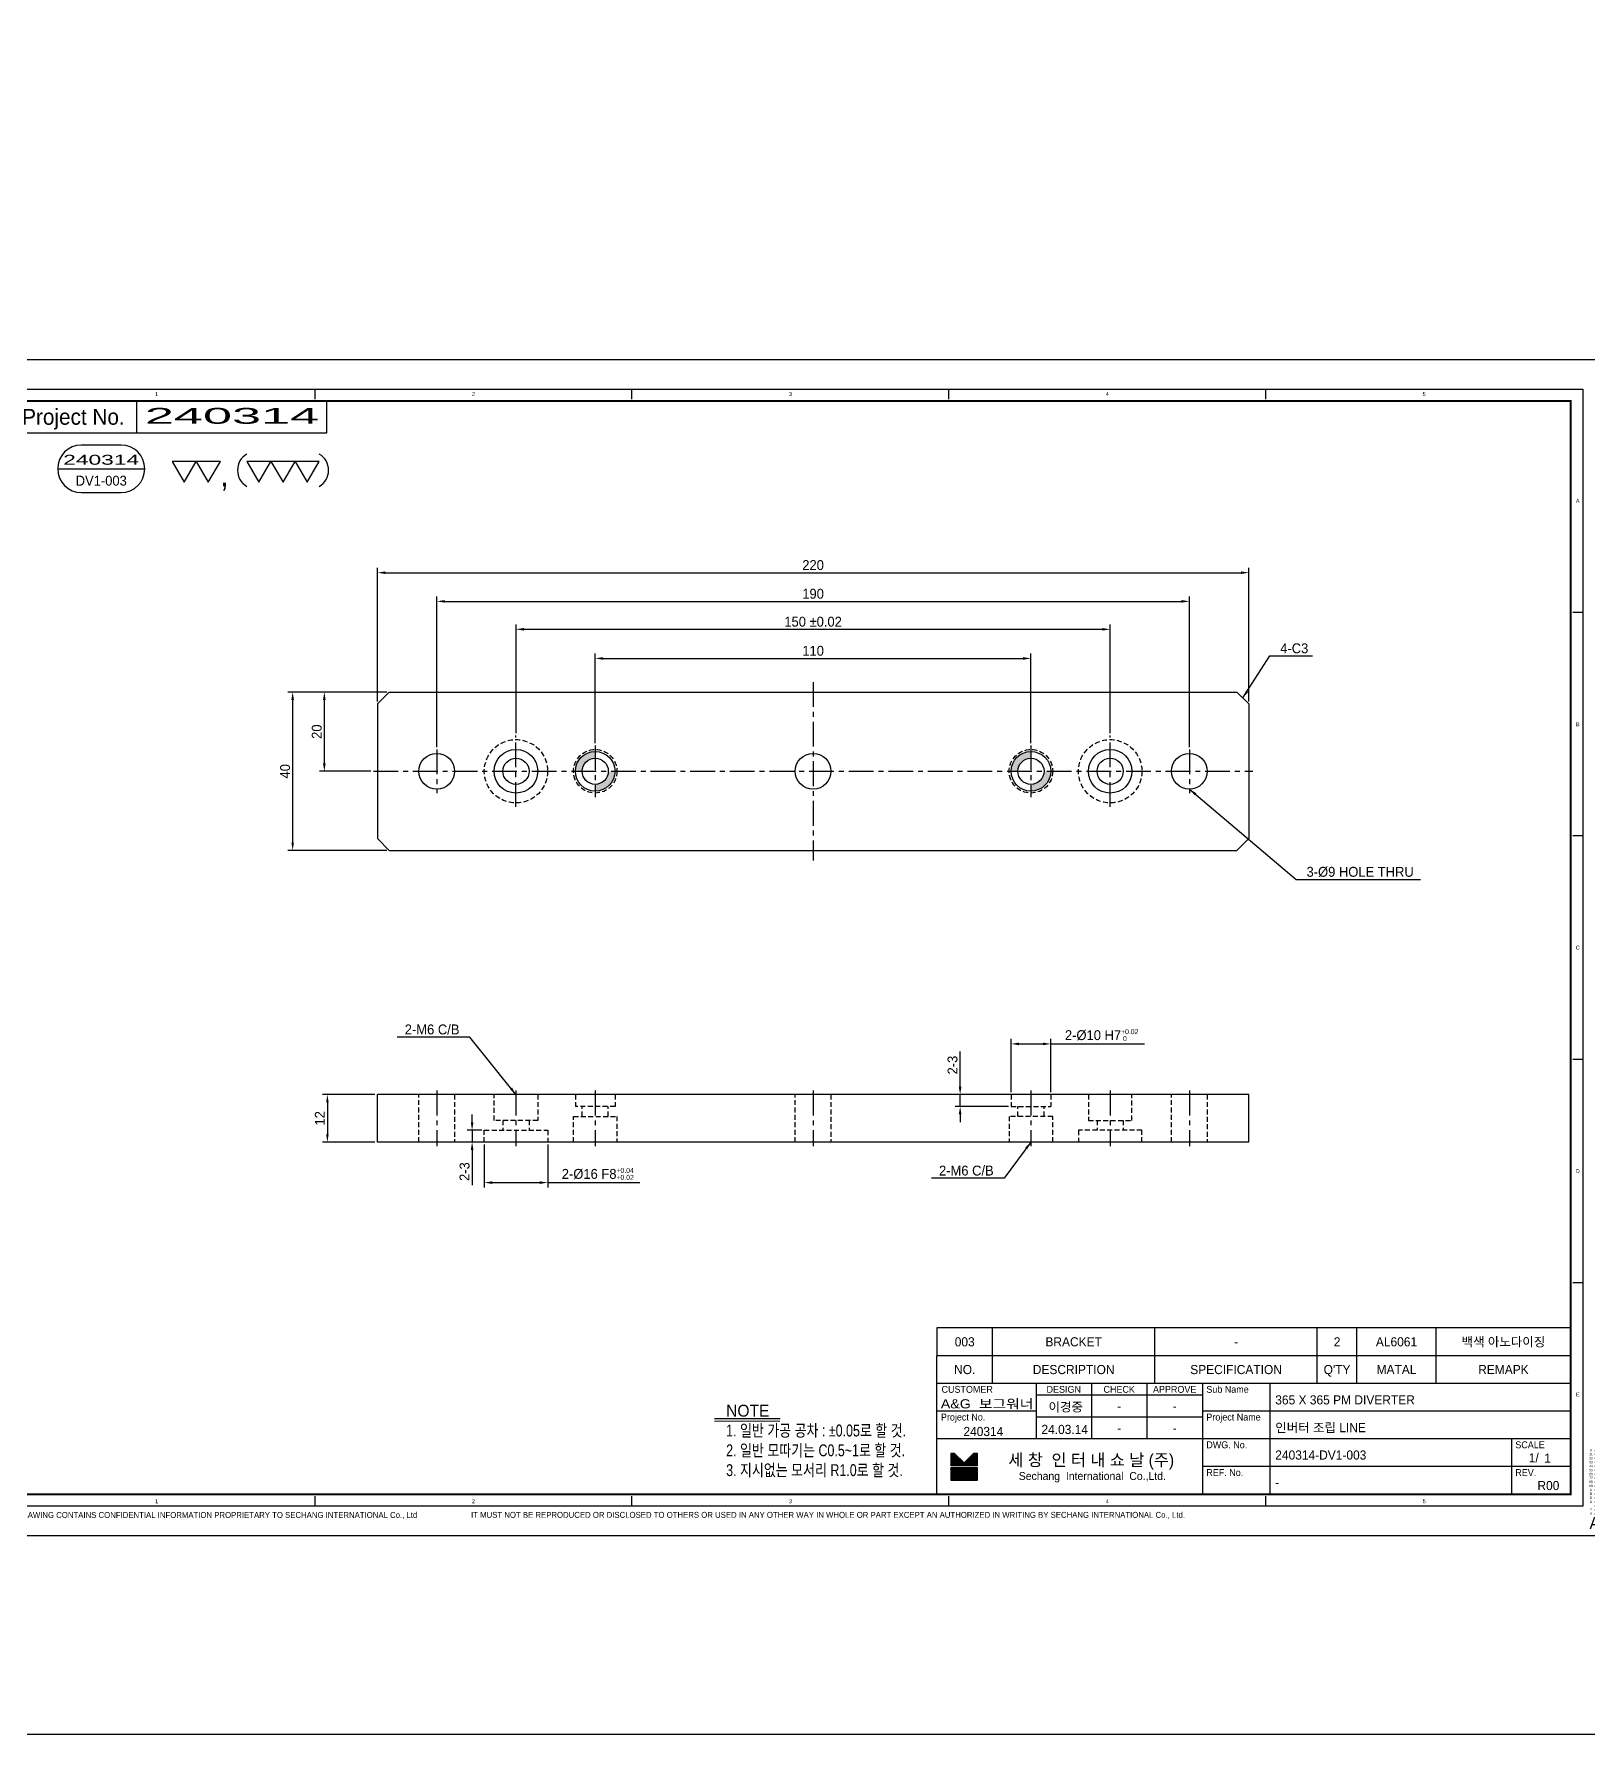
# Model space of a CAD drawing. Header units: inches. Extents: x 0 to 77285, y -118 to 40065.
# Drawn here: x 72419.5 to 72811.8, y 24867.4 to 25296.5 of the extents above; entities that cross this region are included whole.
import ezdxf
from ezdxf.enums import TextEntityAlignment as Align

# ---------------------------------------------------------------- set-up
doc = ezdxf.new("R2010")
doc.units = ezdxf.units.IN
doc.header["$LTSCALE"] = 5
doc.header["$MEASUREMENT"] = 0
for name, pattern in [('CENTER', [2, 1.25, -0.25, 0.25, -0.25]), ('HIDDEN', [0.375, 0.25, -0.125]), ('PHANTOM', [2.5, 1.25, -0.25, 0.25, -0.25, 0.25, -0.25])]:
    doc.linetypes.add(name, pattern=pattern)
for name, color, linetype in [('11', 1, 'CENTER'), ('22', 2, 'HIDDEN'), ('44', 4, 'Continuous'), ('55', 5, 'Continuous'), ('66', 6, 'PHANTOM'), ('77', 40, 'HIDDEN'), ('99', 181, 'Continuous'), ('A', 8, 'Continuous'), ('AREA-HAT', 7, 'Continuous'), ('B', 123, 'Continuous'), ('D', 3, 'Continuous'), ('G', 231, 'Continuous'), ('T', 3, 'Continuous'), ('VV', 1, 'Continuous'), ('Y', 60, 'Continuous')]:
    doc.layers.add(name, color=color, linetype=linetype)
doc.layers.add('33', color=3, linetype='PHANTOM', lineweight=9)
doc.layers.add('88', color=35, linetype='Continuous', lineweight=5)
doc.styles.add('SCI', font='')
doc.styles.get('SCI').set_extended_font_data('Gulim')
doc.dimstyles.new('SCH', dxfattribs={"dimtxt": 2.5, "dimasz": 2, "dimexe": 1.25, "dimexo": 0.625, "dimtad": 1, "dimdec": 8, "dimtxsty": 'SCI', "dimcen": 2.5, "dimclrd": 4, "dimclre": 4, "dimclrt": 7, "dimadec": 8, "dimazin": 2, "dimtfac": 1, "dimtdec": 8, "dimtmove": 0, "dimatfit": 3, "dimfxl": 1, "dimarcsym": 0})

# ---------------------------------------------------------------- blocks, each defined once
blk = doc.blocks.new('A$C08521c32')
at = {"layer": 'AREA-HAT'}
h = blk.add_hatch(color=256, dxfattribs=at)
h.dxf.hatch_style = 1
h.paths.add_polyline_path([(-55, 3.3), (-55, 5, 0.414214), (-60, 0), (-58.3, 0, -0.414214)])
h.paths.add_polyline_path([(-50, 0), (-51.7, 0, -0.414214), (-55, -3.3), (-55, -5, 0.414214)])
h = blk.add_hatch(color=256, dxfattribs=at)
h.dxf.hatch_style = 1
h.paths.add_polyline_path([(55, 3.3), (55, 5, 0.414214), (50, 0), (51.7, 0, -0.414214)])
h.paths.add_polyline_path([(60, 0), (58.3, 0, -0.414214), (55, -3.3), (55, -5, 0.414214)])
for p, q in [((-110, 17, 0), (-107, 20, 0)), ((-107, 20, 0), (107, 20, 0)), ((107, 20, 0), (110, 17, 0)), ((-110, 17, 0), (-110, -17, 0)), ((110, 17, 0), (110, -17, 0)), ((-110, -17, 0), (-107, -20, 0)), ((107, -20, 0), (110, -17, 0)), ((-107, -20, 0), (107, -20, 0))]:
    blk.add_line(p, q)
for centre, radius in [((-95, 0, 0), 4.5), ((-75, 0), 5.5), ((-55, 0, 0), 5), ((0, 0, 0), 4.5), ((55, 0, 0), 5), ((75, 0), 5.5), ((95, 0, 0), 4.5), ((-75, 0), 3.3), ((-55, 0, 0), 3.3), ((55, 0, 0), 3.3), ((75, 0), 3.3)]:
    blk.add_circle(centre, radius)
at = {"layer": '11'}
for p, q in [((0, 22.51, 0), (0, -22.49, 0)), ((-75, -9), (-75, 9)), ((75, -9), (75, 9)), ((-95, 5.5, 0), (-95, -5.5, 0)), ((-55, 6.5, 0), (-55, -6.5, 0)), ((55, 6.5, 0), (55, -6.5, 0)), ((95, 5.5, 0), (95, -5.5, 0)), ((-111, 0, 0), (111, 0, 0))]:
    blk.add_line(p, q, dxfattribs=at)
at = {"layer": '22'}
for centre, radius in [((-75, 0), 8), ((-55, 0, 0), 5.5), ((55, 0, 0), 5.5), ((75, 0), 8)]:
    blk.add_circle(centre, radius, dxfattribs=at)
blk = doc.blocks.new('A$Ca7f64d89')
for p, q in [((110, 0, 0), (-110, 0, 0)), ((-110, -12, 0), (-110, 0, 0)), ((110, -12, 0), (110, 0, 0)), ((110, -12, 0), (-110, -12, 0))]:
    blk.add_line(p, q)
at = {"layer": '11'}
for p, q in [((-95, 1, 0), (-95, -13, 0)), ((-75, 1), (-75, -13)), ((-55, 1, 0), (-55, -13, 0)), ((0, 1, 0), (0, -13, 0)), ((55, 1, 0), (55, -13, 0)), ((75, 1), (75, -13)), ((95, 1, 0), (95, -13, 0))]:
    blk.add_line(p, q, dxfattribs=at)
at = {"layer": '22'}
for p, q in [((-99.5, -12, 0), (-99.5, 0, 0)), ((-90.5, 0, 0), (-90.5, -12, 0)), ((-60, 0, 0), (-60, -3, 0)), ((-50, 0, 0), (-50, -3, 0)), ((-4.5, -12, 0), (-4.5, 0, 0)), ((4.5, 0, 0), (4.5, -12, 0)), ((50, 0, 0), (50, -3, 0)), ((60, 0, 0), (60, -3, 0)), ((90.5, -12, 0), (90.5, 0, 0)), ((99.5, 0, 0), (99.5, -12, 0)), ((-80.5, -6.5), (-80.5, 0)), ((-69.5, 0), (-69.5, -6.5)), ((-50, -3, 0), (-60, -3, 0)), ((-58.3, -5.5, 0), (-58.3, -3, 0)), ((-51.7, -5.5, 0), (-51.7, -3, 0)), ((50, -3, 0), (60, -3, 0)), ((51.7, -5.5, 0), (51.7, -3, 0)), ((58.3, -5.5, 0), (58.3, -3, 0)), ((69.5, 0), (69.5, -6.5)), ((80.5, -6.5), (80.5, 0)), ((-69.5, -6.5), (-80.5, -6.5)), ((-78.3, -6.5), (-78.3, -9)), ((-71.7, -6.5), (-71.7, -9)), ((-60.5, -12, 0), (-60.5, -5.5, 0)), ((-60.5, -5.5, 0), (-49.5, -5.5, 0)), ((-49.5, -5.5, 0), (-49.5, -12, 0)), ((60.5, -5.5, 0), (49.5, -5.5, 0)), ((49.5, -5.5, 0), (49.5, -12, 0)), ((60.5, -12, 0), (60.5, -5.5, 0)), ((69.5, -6.5), (80.5, -6.5)), ((71.7, -6.5), (71.7, -9)), ((78.3, -6.5), (78.3, -9)), ((-83, -12), (-83, -9)), ((-83, -9), (-67, -9)), ((-67, -9), (-67, -12)), ((83, -9), (67, -9)), ((67, -9), (67, -12)), ((83, -12), (83, -9))]:
    blk.add_line(p, q, dxfattribs=at)
blk = doc.blocks.new('J2')
for p, q in [((0, 2.25), (-2.6, 2.25)), ((-2.6, 2.25), (-1.3, 0)), ((-1.3, 0), (0, 2.25)), ((2.6, 2.25), (0, 2.25)), ((0, 2.25), (1.3, 0)), ((1.3, 0), (2.6, 2.25))]:
    blk.add_line(p, q)
blk = doc.blocks.new('J3')
for p, q in [((-3.9, 2.25), (-2.6, 0)), ((-1.3, 2.25), (-3.9, 2.25)), ((-2.6, 0), (-1.3, 2.25)), ((-1.3, 2.25), (0, 0)), ((1.3, 2.25), (-1.3, 2.25)), ((0, 0), (1.3, 2.25)), ((1.3, 2.25), (2.6, 0)), ((3.9, 2.25), (1.3, 2.25)), ((2.6, 0), (3.9, 2.25))]:
    blk.add_line(p, q)
blk = doc.blocks.new('A$C645fd8c3')
at = {"linetype": 'Continuous'}
h = blk.add_hatch(dxfattribs=at)
h.set_pattern_fill('ANSI31', color=5, scale=0.563055, style=0)
h.set_pattern_definition([(45, (-482.600826, -378.99261), (-0.04976753, 0.04976753), [])])
h.paths.add_polyline_path([(259.73, -279.27), (259.73, -276.17), (258.74, -276.17), (256.35, -278.56), (253.96, -276.17), (252.97, -276.17), (252.97, -279.27)])
h.paths.add_polyline_path([(252.97, -279.83), (252.97, -282.93), (259.73, -282.93), (259.73, -279.83)])
at = {"color": 2}
for p, q in [((12.5, -289.5), (12.5, -7.5)), ((12.5, -7.5), (412.5, -7.5)), ((92.5, -10), (92.5, -7.5)), ((172.5, -10), (172.5, -7.5)), ((252.5, -10), (252.5, -7.5)), ((332.5, -10), (332.5, -7.5)), ((412.5, -7.5), (412.5, -289.5)), ((15, -63.9), (12.5, -63.9)), ((412.5, -63.9), (410, -63.9)), ((15, -120.3), (12.5, -120.3)), ((412.5, -120.3), (410, -120.3)), ((15, -176.7), (12.5, -176.7)), ((412.5, -176.7), (410, -176.7)), ((15, -233.1), (12.5, -233.1)), ((412.5, -233.1), (410, -233.1)), ((92.5, -289.5), (92.5, -287)), ((172.5, -289.5), (172.5, -287)), ((252.5, -289.5), (252.5, -287)), ((332.5, -289.5), (332.5, -287)), ((412.5, -289.5), (12.5, -289.5))]:
    blk.add_line(p, q, dxfattribs=at)
at = {"color": 40}
for p, q in [((47.5, -18.5), (47.5, -10.5)), ((95.5, -18.5), (95.5, -10.5))]:
    blk.add_line(p, q, dxfattribs=at)
at = {"color": 7, "linetype": 'Continuous'}
blk.add_line((27.52, -27.62), (49.52, -27.62), dxfattribs=at)
for p, q in [((409.5, -244.5), (249.5, -244.5)), ((249.5, -244.5), (249.5, -251.5)), ((249.5, -286.5), (249.5, -251.5)), ((409.5, -251.5), (249.5, -251.5)), ((409.5, -258.5), (249.5, -258.5)), ((316.5, -261.5), (274.5, -261.5)), ((316.5, -258.5), (316.5, -286.5)), ((316.5, -267), (274.5, -267)), ((415.59, -275.4), (419.2, -275.4))]:
    blk.add_line(p, q)
at = {"color": 3}
for p, q in [((263.5, -251.5), (263.5, -244.5)), ((304.5, -251.5), (304.5, -244.5)), ((345.5, -251.5), (345.5, -244.5)), ((355.5, -251.5), (355.5, -244.5)), ((375.5, -251.5), (375.5, -244.5)), ((263.5, -258.5), (263.5, -251.5)), ((304.5, -258.5), (304.5, -251.5)), ((345.5, -258.5), (345.5, -251.5)), ((355.5, -258.5), (355.5, -251.5)), ((375.5, -258.5), (375.5, -251.5)), ((274.5, -258.5), (274.5, -272.5)), ((288.5, -258.5), (288.5, -272.5)), ((302.5, -258.5), (302.5, -272.5)), ((333.5, -258.5), (333.5, -286.5)), ((274.5, -265.5), (249.5, -265.5)), ((409.58, -265.5), (316.5, -265.5)), ((409.5, -272.5), (249.5, -272.5)), ((409.58, -279.5), (316.5, -279.5))]:
    blk.add_line(p, q, dxfattribs=at)
at = {"color": 5, "linetype": 'Continuous'}
for p, q in [((252.97, -276.17), (252.97, -279.27)), ((253.96, -276.17), (252.97, -276.17)), ((253.96, -276.17), (256.35, -278.56)), ((258.74, -276.17), (256.35, -278.56)), ((259.73, -276.17), (258.74, -276.17)), ((259.73, -279.27), (259.73, -276.17)), ((259.73, -279.27), (252.97, -279.27)), ((252.97, -279.83), (252.97, -282.93)), ((259.73, -279.83), (252.97, -279.83)), ((252.97, -282.93), (259.73, -282.93)), ((259.73, -282.93), (259.73, -279.83))]:
    blk.add_line(p, q, dxfattribs=at)
at = {"color": 40, "const_width": 0.5}
blk.add_lwpolyline([(15.5, -286.5), (15.5, -10.5), (409.5, -10.5), (409.5, -286.5)], close=True, dxfattribs=at)
at = {"color": 40}
blk.add_lwpolyline([(15.5, -18.5), (95.5, -18.5)], dxfattribs=at)
blk.add_lwpolyline([(33.52, -21.62, 1), (33.52, -33.62), (43.52, -33.62, 1), (43.52, -21.62)], format="xyb", close=True)
at = {"const_width": 0.257}
blk.add_lwpolyline([(193.31, -268.04), (209.91, -268.04)], dxfattribs=at)
at = {"color": 3}
blk.add_lwpolyline([(193.31, -267.35), (209.91, -267.35)], dxfattribs=at)
for centre, start, end in [((77.61, -27.99), 120, 240), ((91.22, -27.99), 300, 60)]:
    blk.add_arc(centre, 4.69, start, end)
at = {"layer": '11'}
blk.add_line((415.59, -276.4), (419.2, -276.4), dxfattribs=at)
at = {"layer": '22'}
blk.add_line((415.59, -277.4), (419.2, -277.4), dxfattribs=at)
at = {"layer": '33'}
blk.add_line((415.59, -278.4), (419.2, -278.4), dxfattribs=at)
at = {"layer": '44'}
blk.add_line((415.59, -279.4), (419.2, -279.4), dxfattribs=at)
at = {"layer": '55'}
blk.add_line((415.59, -280.4), (419.2, -280.4), dxfattribs=at)
at = {"layer": '66'}
blk.add_line((415.59, -281.4), (419.2, -281.4), dxfattribs=at)
at = {"layer": '77'}
blk.add_line((415.59, -282.4), (419.2, -282.4), dxfattribs=at)
at = {"layer": '88'}
blk.add_line((415.59, -283.4), (419.2, -283.4), dxfattribs=at)
at = {"layer": '99'}
blk.add_line((415.59, -284.4), (419.2, -284.4), dxfattribs=at)
at = {"layer": 'A'}
blk.add_line((415.59, -285.4), (419.2, -285.4), dxfattribs=at)
at = {"layer": 'B'}
blk.add_line((415.59, -286.4), (419.2, -286.4), dxfattribs=at)
at = {"layer": 'D'}
blk.add_line((415.59, -287.4), (419.2, -287.4), dxfattribs=at)
at = {"layer": 'Defpoints', "color": 1}
blk.add_lwpolyline([(0, -297), (0, 0), (420, 0), (420, -297)], close=True, dxfattribs=at)
at = {"layer": 'G'}
blk.add_line((415.59, -288.4), (419.2, -288.4), dxfattribs=at)
at = {"layer": 'T'}
for p, q in [((394.5, -272.5), (394.5, -286.5)), ((415.59, -289.4), (419.2, -289.4))]:
    blk.add_line(p, q, dxfattribs=at)
at = {"layer": 'VV'}
blk.add_line((415.59, -291.4), (419.2, -291.4), dxfattribs=at)
at = {"layer": 'Y'}
blk.add_line((415.59, -290.4), (419.2, -290.4), dxfattribs=at)
at = {"xscale": 2.34375, "yscale": 2.34375, "zscale": 2.34375}
for name, p in [('J2', (62.5, -31.03)), ('J3', (84.42, -31.03))]:
    blk.add_blockref(name, p, dxfattribs=at)
at = {"color": 2, "style": 'SCI'}
for s, p in [('1', (52.5, -8.75)), ('2', (132.5, -8.75)), ('3', (212.5, -8.75)), ('4', (292.5, -8.75)), ('5', (372.5, -8.75)), ('A', (13.75, -35.7)), ('A', (411.25, -35.7)), ('B', (13.75, -92.1)), ('B', (411.25, -92.1)), ('C', (13.75, -148.5)), ('C', (411.25, -148.5)), ('D', (13.75, -204.9)), ('D', (411.25, -204.9)), ('E', (13.75, -261.3)), ('E', (411.25, -261.3)), ('E', (411.25, -261.3)), ('1', (52.5, -288.25)), ('2', (132.5, -288.25)), ('3', (212.5, -288.25)), ('4', (292.5, -288.25)), ('5', (372.5, -288.25))]:
    blk.add_text(s, height=1, dxfattribs=at).set_placement(p, align=Align.MIDDLE_CENTER)
at = {"style": 'SCI'}
for s, height, p in [('Project No.', 4, (31.5, -14.5)), (',', 5.86, (69.61, -29.14)), ('NO.', 2.308, (256.5, -255)), ('DESCRIPTION', 2.3077, (284, -255)), ('SPECIFICATION', 2.3077, (325, -255)), ("Q'TY", 2.308, (350.5, -255)), ('MATAL', 2.308, (365.5, -255)), ('REMAPK', 2.308, (392.5, -255)), ('DESIGN', 1.731, (281.5, -260)), ('CHECK', 1.731, (295.5, -260)), ('APPROVE', 1.731, (309.5, -260)), ('이경중', 2.308, (282, -264.44)), ('-', 2.31, (295.5, -264.25)), ('-', 2.31, (309.5, -264.25)), ('세 창  인 터 내 쇼 날 (주)', 3.0296, (288.44, -277.82)), ('0', 0.6, (414.6, -275.37)), ('Sechang  International  Co.,Ltd.', 2.0198, (288.72, -281.87))]:
    blk.add_text(s, height=height, dxfattribs=at).set_placement(p, align=Align.MIDDLE_CENTER)
for s, height, p in [('CUSTOMER', 1.731, (250.65, -260)), ('Sub Name', 1.731, (317.5, -260)), ('Project No.', 1.7308, (250.5, -267)), ('Project Name', 1.7308, (317.5, -267)), ('DWG. No.', 1.731, (317.5, -274)), ('SCALE', 1.731, (395.5, -274)), ('REF. No.', 1.731, (317.5, -281)), ('REV.', 1.731, (395.5, -281))]:
    blk.add_text(s, height=height, dxfattribs=at).set_placement(p, align=Align.MIDDLE_LEFT)
at = {"color": 40, "style": 'SCI'}
for s, height, p in [('-', 2.31, (295.5, -269.75)), ('-', 2.31, (309.5, -269.75)), ('1/', 2.308, (400.15, -277.29))]:
    blk.add_text(s, height=height, dxfattribs=at).set_placement(p, align=Align.MIDDLE_CENTER)
at = {"color": 3, "linetype": 'Continuous', "style": 'SCI'}
for s, p in [('THIS DRAWING CONTAINS CONFIDENTIAL INFORMATION PROPRIETARY TO SECHANG INTERNATIONAL Co., Ltd  ', (12.11, -292.46)), ('IT MUST NOT BE REPRODUCED OR DISCLOSED TO OTHERS OR USED IN ANY OTHER WAY IN WHOLE OR PART EXCEPT AN AUTHORIZED IN WRITING BY SECHANG INTERNATIONAL Co., Ltd.', (131.88, -292.43))]:
    blk.add_text(s, height=1.5, dxfattribs=at).set_placement(p)
at = {"color": 2, "style": 'SCI'}
blk.add_text('A3', height=3, dxfattribs=at).set_placement((419.05, -296.11), align=Align.BOTTOM_RIGHT)
at = {"color": 40, "insert": (196.28, -263.89), "char_height": 3, "attachment_point": 1, "style": 'SCI'}
blk.add_mtext_dynamic_manual_height_columns('NOTE{\\W0.8;\\P1. 일반 가공 공차 : %%P0.05로 할 것.\\P2. 일반 모따기는 C0.5~1로 할 것.\\P3. 지시없는 모서리 R1.0로 할 것.}', width=205.982, gutter_width=1.29, heights=[0], dxfattribs=at)
at = {"layer": '11', "style": 'SCI'}
blk.add_text('11', height=0.6, dxfattribs=at).set_placement((414.6, -276.37), align=Align.MIDDLE_CENTER)
at = {"layer": '22', "style": 'SCI'}
blk.add_text('22', height=0.6, dxfattribs=at).set_placement((414.6, -277.37), align=Align.MIDDLE_CENTER)
at = {"layer": '33', "style": 'SCI'}
blk.add_text('33', height=0.6, dxfattribs=at).set_placement((414.6, -278.37), align=Align.MIDDLE_CENTER)
at = {"layer": '44', "style": 'SCI'}
blk.add_text('44', height=0.6, dxfattribs=at).set_placement((414.6, -279.37), align=Align.MIDDLE_CENTER)
at = {"layer": '55', "style": 'SCI'}
blk.add_text('55', height=0.6, dxfattribs=at).set_placement((414.6, -280.37), align=Align.MIDDLE_CENTER)
at = {"layer": '66', "style": 'SCI'}
blk.add_text('66', height=0.6, dxfattribs=at).set_placement((414.6, -281.37), align=Align.MIDDLE_CENTER)
at = {"layer": '77', "style": 'SCI'}
blk.add_text('77', height=0.6, dxfattribs=at).set_placement((414.6, -282.37), align=Align.MIDDLE_CENTER)
at = {"layer": '88', "style": 'SCI'}
blk.add_text('88', height=0.6, dxfattribs=at).set_placement((414.6, -283.37), align=Align.MIDDLE_CENTER)
at = {"layer": '99', "style": 'SCI'}
blk.add_text('99', height=0.6, dxfattribs=at).set_placement((414.6, -284.37), align=Align.MIDDLE_CENTER)
at = {"layer": 'A', "style": 'SCI'}
blk.add_text('A', height=0.6, dxfattribs=at).set_placement((414.6, -285.37), align=Align.MIDDLE_CENTER)
at = {"layer": 'B', "style": 'SCI'}
blk.add_text('B', height=0.6, dxfattribs=at).set_placement((414.6, -286.37), align=Align.MIDDLE_CENTER)
at = {"layer": 'D', "style": 'SCI'}
blk.add_text('D', height=0.6, dxfattribs=at).set_placement((414.6, -287.37), align=Align.MIDDLE_CENTER)
at = {"layer": 'G', "style": 'SCI'}
blk.add_text('G', height=0.6, dxfattribs=at).set_placement((414.6, -288.37), align=Align.MIDDLE_CENTER)
at = {"layer": 'T', "style": 'SCI'}
blk.add_text('T', height=0.6, dxfattribs=at).set_placement((414.6, -289.37), align=Align.MIDDLE_CENTER)
at = {"layer": 'VV', "style": 'SCI'}
blk.add_text('V', height=0.6, dxfattribs=at).set_placement((414.6, -291.37), align=Align.MIDDLE_CENTER)
at = {"layer": 'Y', "style": 'SCI'}
blk.add_text('Y', height=0.6, dxfattribs=at).set_placement((414.6, -290.37), align=Align.MIDDLE_CENTER)
blk = doc.blocks.new('*D1852')
at = {"color": 4, "lineweight": -2, "transparency": 16777216}
for p, q in [((72561.13, 25117.54), (72561.13, 25140.15)), ((72671.13, 25117.54), (72671.13, 25140.15)), ((72563.13, 25138.9), (72669.13, 25138.9))]:
    blk.add_line(p, q, dxfattribs=at)
at = {"color": 4, "transparency": 16777216}
for points in [[(72563.13, 25139.23), (72563.13, 25138.56), (72561.13, 25138.9)], [(72669.13, 25139.23), (72669.13, 25138.56), (72671.13, 25138.9)]]:
    blk.add_solid(points, dxfattribs=at)
at = {"layer": 'Defpoints', "color": 0, "transparency": 16777216}
for p in [(72671.13, 25138.9), (72561.13, 25116.91), (72671.13, 25116.91)]:
    blk.add_point(p, dxfattribs=at)
at = {"color": 7, "transparency": 16777216, "insert": (72616.13, 25140.81), "char_height": 2.5, "attachment_point": 5, "style": 'SCI'}
blk.add_mtext('110', dxfattribs=at)
blk = doc.blocks.new('*D1853')
at = {"color": 4, "lineweight": -2, "transparency": 16777216}
for p, q in [((72541.13, 25120.04), (72541.13, 25147.5)), ((72543.13, 25146.25), (72689.13, 25146.25)), ((72691.13, 25120.04), (72691.13, 25147.5))]:
    blk.add_line(p, q, dxfattribs=at)
at = {"color": 4, "transparency": 16777216}
for points in [[(72543.13, 25146.59), (72543.13, 25145.92), (72541.13, 25146.25)], [(72689.13, 25146.59), (72689.13, 25145.92), (72691.13, 25146.25)]]:
    blk.add_solid(points, dxfattribs=at)
at = {"layer": 'Defpoints', "color": 0, "transparency": 16777216}
for p in [(72691.13, 25146.25), (72541.13, 25119.41, 0), (72691.13, 25119.41, 0)]:
    blk.add_point(p, dxfattribs=at)
at = {"color": 7, "transparency": 16777216, "insert": (72616.13, 25148.16), "char_height": 2.5, "attachment_point": 5, "style": 'SCI'}
blk.add_mtext('150 %%P0.02', dxfattribs=at)
blk = doc.blocks.new('*D1854')
at = {"color": 4, "lineweight": -2, "transparency": 16777216}
for p, q in [((72521.13, 25116.54), (72521.13, 25154.55)), ((72523.13, 25153.3), (72709.13, 25153.3)), ((72711.13, 25116.54), (72711.13, 25154.55))]:
    blk.add_line(p, q, dxfattribs=at)
at = {"color": 4, "transparency": 16777216}
for points in [[(72523.13, 25153.64), (72523.13, 25152.97), (72521.13, 25153.3)], [(72709.13, 25153.64), (72709.13, 25152.97), (72711.13, 25153.3)]]:
    blk.add_solid(points, dxfattribs=at)
at = {"layer": 'Defpoints', "color": 0, "transparency": 16777216}
for p in [(72711.13, 25153.3), (72521.13, 25115.91, 0), (72711.13, 25115.91)]:
    blk.add_point(p, dxfattribs=at)
at = {"color": 7, "transparency": 16777216, "insert": (72616.13, 25155.21), "char_height": 2.5, "attachment_point": 5, "style": 'SCI'}
blk.add_mtext('190', dxfattribs=at)
blk = doc.blocks.new('*D1855')
at = {"color": 4, "lineweight": -2, "transparency": 16777216}
for p, q in [((72506.13, 25128.04), (72506.13, 25161.79)), ((72508.13, 25160.54), (72724.13, 25160.54)), ((72726.13, 25128.04), (72726.13, 25161.79))]:
    blk.add_line(p, q, dxfattribs=at)
at = {"color": 4, "transparency": 16777216}
for points in [[(72508.13, 25160.87), (72508.13, 25160.21), (72506.13, 25160.54)], [(72724.13, 25160.87), (72724.13, 25160.21), (72726.13, 25160.54)]]:
    blk.add_solid(points, dxfattribs=at)
at = {"layer": 'Defpoints', "color": 0, "transparency": 16777216}
for p in [(72726.13, 25160.54), (72506.13, 25127.41), (72726.13, 25127.41)]:
    blk.add_point(p, dxfattribs=at)
at = {"color": 7, "transparency": 16777216, "insert": (72616.13, 25162.45), "char_height": 2.5, "attachment_point": 5, "style": 'SCI'}
blk.add_mtext('220', dxfattribs=at)
blk = doc.blocks.new('*D1856')
at = {"color": 4, "lineweight": -2, "transparency": 16777216}
for p, q in [((72508.5, 25130.41), (72491.49, 25130.41)), ((72492.74, 25128.41), (72492.74, 25112.41)), ((72504.5, 25110.41), (72491.49, 25110.41))]:
    blk.add_line(p, q, dxfattribs=at)
at = {"color": 4, "transparency": 16777216}
for points in [[(72492.41, 25128.41), (72493.08, 25128.41), (72492.74, 25130.41)], [(72492.41, 25112.41), (72493.08, 25112.41), (72492.74, 25110.41)]]:
    blk.add_solid(points, dxfattribs=at)
at = {"layer": 'Defpoints', "color": 0, "transparency": 16777216}
for p in [(72509.13, 25130.41), (72492.74, 25110.41), (72505.13, 25110.41)]:
    blk.add_point(p, dxfattribs=at)
at = {"color": 7, "transparency": 16777216, "insert": (72490.84, 25120.41), "char_height": 2.5, "attachment_point": 5, "rotation": 90, "style": 'SCI'}
blk.add_mtext('20', dxfattribs=at)
blk = doc.blocks.new('*D1857')
at = {"color": 4, "lineweight": -2, "transparency": 16777216}
for p, q in [((72508.5, 25130.41), (72483.5, 25130.41)), ((72484.75, 25128.41), (72484.75, 25092.41)), ((72508.5, 25090.41), (72483.5, 25090.41))]:
    blk.add_line(p, q, dxfattribs=at)
at = {"color": 4, "transparency": 16777216}
for points in [[(72484.42, 25128.41), (72485.08, 25128.41), (72484.75, 25130.41)], [(72484.42, 25092.41), (72485.08, 25092.41), (72484.75, 25090.41)]]:
    blk.add_solid(points, dxfattribs=at)
at = {"layer": 'Defpoints', "color": 0, "transparency": 16777216}
for p in [(72509.13, 25130.41), (72484.75, 25090.41), (72509.13, 25090.41)]:
    blk.add_point(p, dxfattribs=at)
at = {"color": 7, "transparency": 16777216, "insert": (72482.84, 25110.41), "char_height": 2.5, "attachment_point": 5, "rotation": 90, "style": 'SCI'}
blk.add_mtext('40', dxfattribs=at)
blk = doc.blocks.new('*D1858')
at = {"color": 4, "lineweight": -2, "transparency": 16777216}
for p, q in [((72653.25, 25030.8), (72653.25, 25039.69)), ((72665.5, 25028.8), (72652, 25028.8)), ((72653.25, 25025.8), (72653.25, 25028.8)), ((72665.5, 25025.8), (72652, 25025.8)), ((72653.25, 25023.8), (72653.25, 25021.8))]:
    blk.add_line(p, q, dxfattribs=at)
at = {"color": 4, "transparency": 16777216}
for points in [[(72652.91, 25030.8), (72653.58, 25030.8), (72653.25, 25028.8)], [(72652.91, 25023.8), (72653.58, 25023.8), (72653.25, 25025.8)]]:
    blk.add_solid(points, dxfattribs=at)
at = {"layer": 'Defpoints', "color": 0, "transparency": 16777216}
for p in [(72653.25, 25028.8), (72666.13, 25028.8), (72666.13, 25025.8)]:
    blk.add_point(p, dxfattribs=at)
at = {"color": 7, "transparency": 16777216, "insert": (72651.34, 25036.24), "char_height": 2.5, "attachment_point": 5, "rotation": 90, "style": 'SCI'}
blk.add_mtext('2-3', dxfattribs=at)
blk = doc.blocks.new('*D1859')
at = {"color": 4, "lineweight": -2, "transparency": 16777216}
for p, q in [((72666.13, 25029.42), (72666.13, 25042.84)), ((72668.13, 25041.59), (72674.13, 25041.59)), ((72676.13, 25029.42), (72676.13, 25042.84)), ((72676.13, 25041.59), (72699.83, 25041.59))]:
    blk.add_line(p, q, dxfattribs=at)
at = {"color": 4, "transparency": 16777216}
for points in [[(72668.13, 25041.92), (72668.13, 25041.26), (72666.13, 25041.59)], [(72674.13, 25041.92), (72674.13, 25041.26), (72676.13, 25041.59)]]:
    blk.add_solid(points, dxfattribs=at)
at = {"layer": 'Defpoints', "color": 0, "transparency": 16777216}
for p in [(72676.13, 25041.59), (72666.13, 25028.8), (72676.13, 25028.8)]:
    blk.add_point(p, dxfattribs=at)
at = {"color": 7, "transparency": 16777216, "insert": (72688.98, 25043.8), "char_height": 2.5, "attachment_point": 5, "style": 'SCI'}
blk.add_mtext('\\A1;2-%%C10{\\H1.00x; H7{\\H0.5x;\\S+0.02^  0;}}', dxfattribs=at)
blk = doc.blocks.new('*D1860')
at = {"color": 4, "lineweight": -2, "transparency": 16777216}
for p, q in [((72533.13, 25016.17), (72533.13, 25005.32)), ((72549.13, 25016.17), (72549.13, 25005.32)), ((72535.13, 25006.57), (72547.13, 25006.57)), ((72549.13, 25006.57), (72572.43, 25006.57))]:
    blk.add_line(p, q, dxfattribs=at)
at = {"color": 4, "transparency": 16777216}
for points in [[(72535.13, 25006.91), (72535.13, 25006.24), (72533.13, 25006.57)], [(72547.13, 25006.91), (72547.13, 25006.24), (72549.13, 25006.57)]]:
    blk.add_solid(points, dxfattribs=at)
at = {"layer": 'Defpoints', "color": 0, "transparency": 16777216}
for p in [(72533.13, 25016.8, 0), (72549.13, 25016.8, 0), (72549.13, 25006.57)]:
    blk.add_point(p, dxfattribs=at)
at = {"color": 7, "transparency": 16777216, "insert": (72561.78, 25008.78), "char_height": 2.5, "attachment_point": 5, "style": 'SCI'}
blk.add_mtext('\\A1;2-%%C16 F8{\\H0.5x;\\S+0.04^ +0.02;}', dxfattribs=at)
blk = doc.blocks.new('*D1861')
at = {"color": 4, "lineweight": -2, "transparency": 16777216}
for p, q in [((72530.05, 25021.8), (72530.05, 25023.8)), ((72532.5, 25019.8), (72528.8, 25019.8)), ((72530.05, 25019.8), (72530.05, 25016.8)), ((72532.5, 25016.8), (72528.8, 25016.8)), ((72530.05, 25014.8), (72530.05, 25005.91))]:
    blk.add_line(p, q, dxfattribs=at)
at = {"color": 4, "transparency": 16777216}
for points in [[(72529.72, 25021.8), (72530.39, 25021.8), (72530.05, 25019.8)], [(72529.72, 25014.8), (72530.39, 25014.8), (72530.05, 25016.8)]]:
    blk.add_solid(points, dxfattribs=at)
at = {"layer": 'Defpoints', "color": 0, "transparency": 16777216}
for p in [(72533.13, 25019.8, 0), (72530.05, 25016.8), (72533.13, 25016.8, 0)]:
    blk.add_point(p, dxfattribs=at)
at = {"color": 7, "transparency": 16777216, "insert": (72528.15, 25009.35), "char_height": 2.5, "attachment_point": 5, "rotation": 90, "style": 'SCI'}
blk.add_mtext('2-3', dxfattribs=at)
blk = doc.blocks.new('*D1862')
at = {"color": 4, "lineweight": -2, "transparency": 16777216}
for p, q in [((72505.5, 25028.8), (72492.27, 25028.8)), ((72493.52, 25026.8), (72493.52, 25018.8)), ((72505.5, 25016.8), (72492.27, 25016.8))]:
    blk.add_line(p, q, dxfattribs=at)
at = {"color": 4, "transparency": 16777216}
for points in [[(72493.19, 25026.8), (72493.85, 25026.8), (72493.52, 25028.8)], [(72493.19, 25018.8), (72493.85, 25018.8), (72493.52, 25016.8)]]:
    blk.add_solid(points, dxfattribs=at)
at = {"layer": 'Defpoints', "color": 0, "transparency": 16777216}
for p in [(72506.13, 25028.8), (72493.52, 25016.8), (72506.13, 25016.8, 0)]:
    blk.add_point(p, dxfattribs=at)
at = {"color": 7, "transparency": 16777216, "insert": (72491.61, 25022.8), "char_height": 2.5, "attachment_point": 5, "rotation": 90, "style": 'SCI'}
blk.add_mtext('12', dxfattribs=at)

msp = doc.modelspace()

# ---------------------------------------------------------------- linework, layer by layer
msp.add_lwpolyline([(71242.24907534, 24867.38723426), (75624.6909504, 24867.38723426), (75624.6909504, 26583.94407367), (71242.24907534, 26583.94407367)], close=True)

# ---------------------------------------------------------------- block references
at = {"color": 3}
msp.add_blockref('A$C645fd8c3', (72397.90624641, 25214.38723426), dxfattribs=at)
for name, p in [('A$C08521c32', (72616.12505562, 25110.4136678, 0)), ('A$Ca7f64d89', (72616.12505562, 25028.79687031, 0))]:
    msp.add_blockref(name, p)

# ---------------------------------------------------------------- texts
at = {"style": 'SCI'}
for height, width, p, p2 in [(4, 2.339307, (72447.45884403, 25198.13670337), (72491.41663698, 25198.13670337)), (2.5, 1.63101, (72426.82941876, 25187.79605121), (72445.98455851, 25187.79605121))]:
    msp.add_text('240314', height=height, dxfattribs=dict(at, width=width)).set_placement(p, p2, align=Align.FIT)
for s, height, p in [('DV1-003', 2.5, (72436.43012283, 25183.76785215)), ('003', 2.307692308, (72654.40624641, 24966.38723426)), ('BRACKET', 2.307692308, (72681.90624641, 24966.38724252)), ('2', 2.30769231, (72748.40624641, 24966.38723426)), ('AL6061', 2.307692308, (72763.40624641, 24966.38723426)), ('백색 아노다이징', 2.307692308, (72790.40624641, 24966.38723426)), ('-', 2.30769231, (72722.90624641, 24966.38723426))]:
    msp.add_text(s, height=height, dxfattribs=at).set_placement(p, align=Align.MIDDLE_CENTER)
at = {"color": 40, "style": 'SCI', "width": 1.12551}
msp.add_text('A&G_보그워너', height=2.307692308, dxfattribs=at).set_placement((72648.3637445, 24949.58285734), (72671.74663143, 24949.58285734), align=Align.FIT)
at = {"color": 40, "style": 'SCI'}
for s, height, p in [('365 X 365 PM DIVERTER', 2.3076923077, (72732.80196687, 24951.73338811)), ('인버터 조립 LINE', 2.3076923077, (72732.80196687, 24944.73338811)), ('240314-DV1-003', 2.3076923077, (72732.80196687, 24937.81031118)), ('1', 2.30769231, (72800.69685268, 24937.02184965)), ('-', 2.30769231, (72732.80196687, 24930.88723426))]:
    msp.add_text(s, height=height, dxfattribs=at).set_placement(p, align=Align.MIDDLE_LEFT)
for s, p in [('240314', (72659.11610232, 24943.75261888)), ('24.03.14', (72679.6491615, 24944.27184965)), ('R00', (72801.75240025, 24930.09877272))]:
    msp.add_text(s, height=2.307692308, dxfattribs=at).set_placement(p, align=Align.MIDDLE_CENTER)
at = {"color": 7, "char_height": 2.5, "style": 'SCI'}
for s, insert, attachment_point in [('4-C3', (72734.05844613, 25140.16788601), 7), ('3-%%c9 HOLE THRU', (72740.69558913, 25083.68821019), 7), ('2-M6 C/B', (72526.85805487, 25043.95588714), 9), ('2-M6 C/B', (72661.72539828, 25008.32456137), 9)]:
    msp.add_mtext(s, dxfattribs=dict(at, insert=insert, attachment_point=attachment_point))

# ---------------------------------------------------------------- dimensions: what is measured, and where the dimension line sits
for base, p1, p2, picture, middle in [((72726.1250556247, 25160.5401829135), (72506.1250556247, 25127.4136677966), (72726.1250556247, 25127.4136677966), '*D1855', (72616.1250556247, 25162.4468074142)), ((72711.1250556247, 25153.302974803), (72521.1250556247, 25115.9136677966, -0.0000000013), (72711.1250556247, 25115.9136677966), '*D1854', (72616.1250556247, 25155.2129281985)), ((72671.1250556247, 25138.8953601255), (72561.1250556247, 25116.9136677966), (72671.1250556247, 25116.9136677966), '*D1852', (72616.1250556247, 25140.805313521))]:
    dim = msp.add_linear_dim(base=base, p1=p1, p2=p2, dimstyle='SCH', override={"dimcen": 1})
    dim.commit()
    dim.dimension.update_dxf_attribs({"geometry": picture, "text_midpoint": middle})
for base, p1, p2, text, override, picture, middle in [((72691.1250556247, 25146.2529794214), (72541.1250556247, 25119.4136677966, -0.0000000043), (72691.1250556247, 25119.4136677966, -0.0000000043), '<> %%P0.02', {"dimcen": 1}, '*D1853', (72616.1250556247, 25148.1629328169)), ((72676.1250556247, 25041.5883398792), (72666.1250556247, 25028.796870309), (72676.1250556247, 25028.796870309), '2-%%C<>{\\H1.00x; H7{\\H0.5x;\\S+0.02^  0;}}', {"dimpost": '', "dimcen": 1, "dimtol": 0, "dimlim": 0, "dimtp": 0.015, "dimtm": 0, "dimtfac": 1, "dimtdec": 2, "dimtolj": 1, "dimtzin": 8}, '*D1859', (72688.9789171427, 25043.7965067678)), ((72549.1250556247, 25006.5725426116), (72533.1250556247, 25016.796870309, -0.0000000043), (72549.1250556247, 25016.796870309, -0.0000000043), '2-%%C<> F8{\\H0.5x;\\S+0.04^ +0.02;}', {"dimpost": '', "dimcen": 1, "dimtol": 0, "dimlim": 0, "dimtp": 0.043, "dimtm": -0.016, "dimtfac": 1, "dimtdec": 2, "dimtolj": 1, "dimtzin": 8}, '*D1860', (72561.780015678, 25008.7815417239))]:
    dim = msp.add_linear_dim(base=base, p1=p1, p2=p2, text=text, dimstyle='SCH', override=override)
    dim.commit()
    dim.dimension.update_dxf_attribs({"geometry": picture, "text_midpoint": middle})
for base, p1, p2, picture, middle in [((72484.750066656, 25090.4136677966), (72509.1250556247, 25130.4136677966), (72509.1250556247, 25090.4136677966), '*D1857', (72482.8417777079, 25110.4136677965)), ((72492.7423430087, 25110.4136677966), (72509.1250556247, 25130.4136677966), (72505.1250556247, 25110.4136677966), '*D1856', (72490.835718508, 25120.4136677965)), ((72493.5196150845, 25016.796870309), (72506.1250556247, 25028.796870309), (72506.1250556247, 25016.796870309, 0.0000000013), '*D1862', (72491.609661689, 25022.796870309))]:
    dim = msp.add_linear_dim(base=base, p1=p1, p2=p2, angle=90, dimstyle='SCH', override={"dimcen": 1})
    dim.commit()
    dim.dimension.update_dxf_attribs({"geometry": picture, "text_midpoint": middle})
for base, p1, p2, picture, middle in [((72653.24766858, 25028.79687031), (72666.12505562, 25025.79687031), (72666.12505562, 25028.79687031), '*D1858', (72651.34104408, 25036.24144421)), ((72530.05230803, 25016.79687031), (72533.12505562, 25019.79687031, 0), (72533.12505562, 25016.79687031, 0), '*D1861', (72528.14568353, 25009.35229641))]:
    dim = msp.add_linear_dim(base=base, p1=p1, p2=p2, angle=90, text='2-<>', dimstyle='SCH', override={"dimcen": 1})
    dim.commit()
    dim.dimension.update_dxf_attribs({"geometry": picture, "text_midpoint": middle})

# ---------------------------------------------------------------- leaders
at = {"annotation_type": 0, "has_hookline": 1}
for points, hookline_direction, text_width in [([(72724.62505562, 25128.9136678), (72731.43344613, 25139.54288601), (72733.43344613, 25139.54288601)], 0, 8.15912117), ([(72711.12505562, 25105.9136678), (72738.07058913, 25083.06321019), (72740.07058913, 25083.06321019)], 0, 28.75832224), ([(72541.12505562, 25028.79687031), (72529.48305487, 25043.33088714), (72527.48305487, 25043.33088714)], 1, 15.73235686), ([(72671.12505562, 25016.79687031), (72664.35039828, 25007.69956137), (72662.35039828, 25007.69956137)], 1, 15.73235686)]:
    msp.add_leader(points, dimstyle='SCH', override={"dimgap": 0.625, "dimtad": 1, "dimcen": 1}, dxfattribs=dict(at, hookline_direction=hookline_direction, text_width=text_width))

doc.saveas('drawing.dxf')
